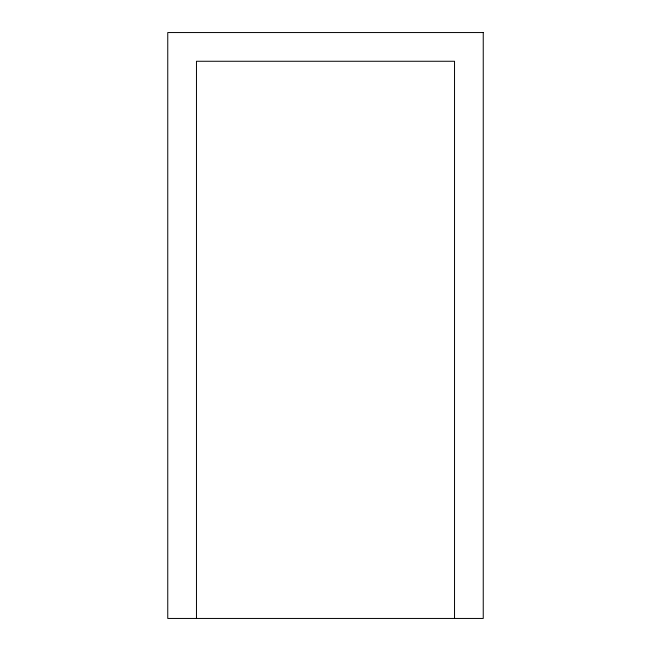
<?xml version="1.0" encoding="UTF-8"?>
<svg xmlns="http://www.w3.org/2000/svg" width="651" height="651" viewBox="0 0 651 651"><rect width="100%" height="100%" fill="white"/><g stroke="black" fill="none" stroke-linecap="round" stroke-linejoin="round"><path stroke-width="0.98" d="M454.528 618.45L454.528 61.267L196.472 61.267L196.472 618.45M483.245 32.55L167.755 32.55L167.755 618.45L483.245 618.45L483.245 32.55"/></g></svg>
